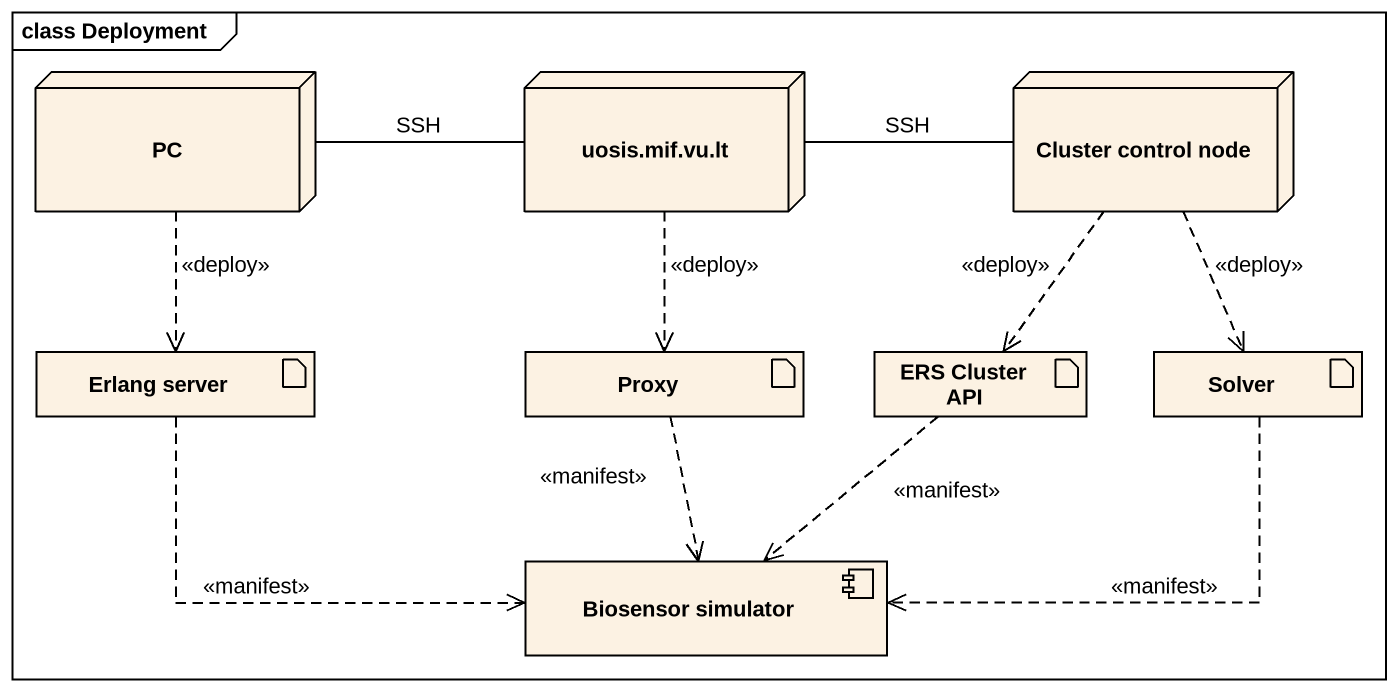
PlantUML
@startuml
mainframe class Deployment
node PC
node "uosis.mif.vu.lt" as uosis_mif_vu_lt
node "Cluster control node" as Cluster_control_node
artifact "Erlang server" as Erlang_server
artifact Proxy
artifact "ERS Cluster API" as ERS_Cluster_API
artifact Solver
component "Biosensor simulator" as Biosensor_simulator
PC -right- uosis_mif_vu_lt : SSH
PC ..> Erlang_server : <<deploy>>
uosis_mif_vu_lt -right- Cluster_control_node : SSH
uosis_mif_vu_lt ..> Proxy : <<deploy>>
Cluster_control_node ..> ERS_Cluster_API : <<deploy>>
Cluster_control_node ..> Solver : <<deploy>>
Erlang_server .right.> Biosensor_simulator : <<manifest>>
Proxy ..> Biosensor_simulator : <<manifest>>
ERS_Cluster_API ..> Biosensor_simulator : <<manifest>>
Solver .left.> Biosensor_simulator : <<manifest>>
@enduml
